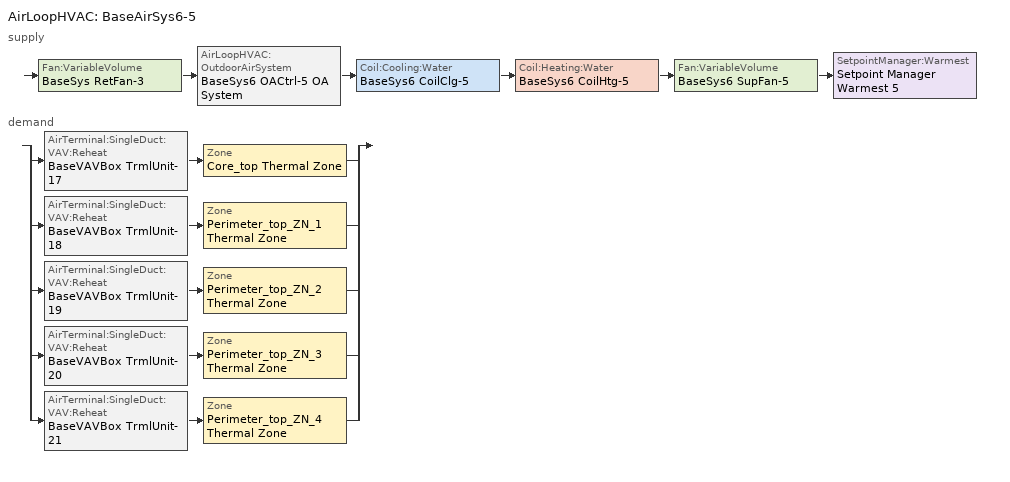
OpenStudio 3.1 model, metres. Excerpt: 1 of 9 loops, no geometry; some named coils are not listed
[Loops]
AirLoopHVAC 'BaseAirSys6-5'
 supply: Fan:VariableVolume 'BaseSys RetFan-3' > AirLoopHVAC:OutdoorAirSystem 'BaseSys6 OACtrl-5 OA System' > Coil:Cooling:Water 'BaseSys6 CoilClg-5' > Coil:Heating:Water 'BaseSys6 CoilHtg-5' > Fan:VariableVolume 'BaseSys6 SupFan-5' > SetpointManager:Warmest 'Setpoint Manager Warmest 5'
 demand: split
  | AirTerminal:SingleDuct:VAV:Reheat 'BaseVAVBox TrmlUnit-17' > Zone 'Core_top Thermal Zone'
  | AirTerminal:SingleDuct:VAV:Reheat 'BaseVAVBox TrmlUnit-18' > Zone 'Perimeter_top_ZN_1 Thermal Zone'
  | AirTerminal:SingleDuct:VAV:Reheat 'BaseVAVBox TrmlUnit-19' > Zone 'Perimeter_top_ZN_2 Thermal Zone'
  | AirTerminal:SingleDuct:VAV:Reheat 'BaseVAVBox TrmlUnit-20' > Zone 'Perimeter_top_ZN_3 Thermal Zone'
  | AirTerminal:SingleDuct:VAV:Reheat 'BaseVAVBox TrmlUnit-21' > Zone 'Perimeter_top_ZN_4 Thermal Zone'
[SizingPeriod:DesignDay] Barometric Pressure {Pa}=101284; Wind Speed {m/s}=2.3; Wind Direction {deg}=220; Sky Clearness=0; Rain Indicator=0; Snow Indicator=0; Day of Month=21; Day Type=SummerDesignDay; Daylight Saving Time Indicator=0; Humidity Indicating Type=Wetbulb; Dry-Bulb Temperature Range Modifier Type=DefaultMultipliers; Solar Model Indicator=ASHRAETau
Name | Maximum Dry-Bulb Temperature {C} | Daily Dry-Bulb Temperature Range {deltaC} | Humidity Indicating Conditions at Maximum Dry-Bulb | Month | ASHRAE Taub | ASHRAE Taud
SACRAMENTO EXECUTIVE  September .4% Condns DB=>MCWB | 37.9 | 16.8 | 19.8 | 9 | 0.351 | 2.437
SACRAMENTO EXECUTIVE  October .4% Condns DB=>MCWB | 33.5 | 14.6 | 18.2 | 10 | 0.345 | 2.463
SACRAMENTO EXECUTIVE  November .4% Condns DB=>MCWB | 25.4 | 11.3 | 15.3 | 11 | 0.331 | 2.486
[Sizing:Zone] Zone Cooling Design Supply Air Temperature Input Method=TemperatureDifference; Zone Cooling Design Supply Air Temperature {C}=14; Zone Heating Design Supply Air Temperature Input Method=TemperatureDifference; Zone Heating Design Supply Air Temperature {C}=40; Zone Heating Design Supply Air Temperature Difference {deltaC}=13.8889; Zone Cooling Design Supply Air Humidity Ratio {kg-H2O/kg-air}=0.0085; Zone Heating Design Supply Air Humidity Ratio {kg-H2O/kg-air}=0.008; Zone Heating Sizing Factor=1; Zone Cooling Sizing Factor=1; Cooling Design Air Flow Method=DesignDay; Cooling Minimum Air Flow per Zone Floor Area {m3/s-m2}=0; Cooling Minimum Air Flow {m3/s}=0; Cooling Minimum Air Flow Fraction=0; Heating Design Air Flow Method=DesignDayWithLimit; Heating Maximum Air Flow per Zone Floor Area {m3/s-m2}=0; Heating Maximum Air Flow {m3/s}=0; Heating Maximum Air Flow Fraction=0.5; Account for Dedicated Outdoor Air System=No; Dedicated Outdoor Air System Control Strategy=NeutralSupplyAir; Dedicated Outdoor Air Low Setpoint Temperature for Design {C}=autosize; Dedicated Outdoor Air High Setpoint Temperature for Design {C}=autosize
Name | Zone Cooling Design Supply Air Temperature Difference {deltaC}
Core_top Thermal Zone | 8.33333
Perimeter_top_ZN_1 Thermal Zone; Perimeter_top_ZN_2 Thermal Zone; Perimeter_top_ZN_3 Thermal Zone; Perimeter_top_ZN_4 Thermal Zone | 11.1111
[Zone equipment]
Core_top Thermal Zone: BaseVAVBox TrmlUnit-17
Perimeter_top_ZN_1 Thermal Zone: BaseVAVBox TrmlUnit-18
Perimeter_top_ZN_2 Thermal Zone: BaseVAVBox TrmlUnit-19
Perimeter_top_ZN_3 Thermal Zone: BaseVAVBox TrmlUnit-20
Perimeter_top_ZN_4 Thermal Zone: BaseVAVBox TrmlUnit-21
[AirLoopHVAC]
BaseAirSys6-5: Availability Schedule=OfficeHVACAvail; Design Supply Air Flow Rate {m3/s}=13.8094; Design Return Air Flow Fraction of Supply Air Flow=0.9
[Sizing:System]
BaseAirSys6-5: Type of Load to Size On=Sensible; Design Outdoor Air Flow Rate {m3/s}=Autosize; Central Heating Maximum System Air Flow Ratio=0.5; Preheat Design Temperature {C}=5.68434e-14; Preheat Design Humidity Ratio {kg-H2O/kg-Air}=0; Precool Design Temperature {C}=5.68434e-14; Precool Design Humidity Ratio {kg-H2O/kg-Air}=0; Central Cooling Design Supply Air Temperature {C}=12.7778; Central Heating Design Supply Air Temperature {C}=15.5556; Sizing Option=Coincident; 100% Outdoor Air in Cooling=No; 100% Outdoor Air in Heating=No; Central Cooling Design Supply Air Humidity Ratio {kg-H2O/kg-Air}=0.0085; Central Heating Design Supply Air Humidity Ratio {kg-H2O/kg-Air}=0.008; Cooling Design Air Flow Method=DesignDay; Cooling Design Air Flow Rate {m3/s}=0; Heating Design Air Flow Method=DesignDay; Heating Design Air Flow Rate {m3/s}=0; System Outdoor Air Method=ZoneSum; Zone Maximum Outdoor Air Fraction=1; Cooling Supply Air Flow Rate Per Floor Area {m3/s-m2}=0.00996765; Cooling Fraction of Autosized Cooling Supply Air Flow Rate=1; Cooling Supply Air Flow Rate Per Unit Cooling Capacity {m3/s-W}=3.94755e-05; Heating Supply Air Flow Rate Per Floor Area {m3/s-m2}=0.00996765; Heating Fraction of Autosized Heating Supply Air Flow Rate=1; Heating Fraction of Autosized Cooling Supply Air Flow Rate=1; Heating Supply Air Flow Rate Per Unit Heating Capacity {m3/s-W}=3.15882e-05; Cooling Design Capacity Method=CoolingDesignCapacity; Cooling Design Capacity {W}=autosize; Cooling Design Capacity Per Floor Area {W/m2}=234.7; Fraction of Autosized Cooling Design Capacity=1; Heating Design Capacity Method=HeatingDesignCapacity; Heating Design Capacity {W}=autosize; Heating Design Capacity Per Floor Area {W/m2}=157; Fraction of Autosized Heating Design Capacity=1; Central Cooling Capacity Control Method=OnOff
[Fan:VariableVolume] Availability Schedule=Always On Discrete; Fan Total Efficiency=0.6045; Pressure Rise {Pa}=638.719; Maximum Flow Rate {m3/s}=13.8094; Fan Power Minimum Flow Rate Input Method=FixedFlowRate; Fan Power Minimum Flow Fraction=0; Motor Efficiency=0.93; Motor In Airstream Fraction=1; Fan Power Coefficient 1=0.04076; Fan Power Coefficient 2=0.088045; Fan Power Coefficient 3=-0.072926; Fan Power Coefficient 4=0.94374; Fan Power Coefficient 5=0
Name | Fan Power Minimum Air Flow Rate {m3/s}
BaseSys6 SupFan-5 | 2.71509
BaseSys RetFan-3 | 0
[Controller:OutdoorAir]
BaseSys6 OACtrl-5: Minimum Outdoor Air Flow Rate {m3/s}=0; Maximum Outdoor Air Flow Rate {m3/s}=Autosize; Economizer Control Type=FixedDryBulb; Economizer Control Action Type=ModulateFlow; Economizer Maximum Limit Dry-Bulb Temperature {C}=23.8889; Economizer Maximum Limit Enthalpy {J/kg}=116300; Lockout Type=NoLockout; Minimum Limit Type=FixedMinimum; Minimum Outdoor Air Schedule=BaseSys6 OACtrl-5 Schedule; Maximum Fraction of Outdoor Air Schedule=BaseSys6 OACtrl-5 Max OA Schedule; Controller Mechanical Ventilation=BaseSys6 OACtrl-5 Mech Vent Controller; High Humidity Control=No; Heat Recovery Bypass Control Type=BypassWhenWithinEconomizerLimits
[Controller:MechanicalVentilation]
BaseSys6 OACtrl-5 Mech Vent Controller: Availability Schedule=Always On Discrete; System Outdoor Air Method=ZoneSum
[AirLoopHVAC:OutdoorAirSystem]
BaseSys6 OACtrl-5 OA System: Controller=BaseSys6 OACtrl-5
[SetpointManager:Warmest]
Setpoint Manager Warmest 5: Control Variable=Temperature; Minimum Setpoint Temperature {C}=12.7778; Maximum Setpoint Temperature {C}=15.5556; Strategy=MaximumTemperature; Setpoint Node or NodeList=BaseSys6 SupFan-5 Outlet Node
[AirTerminal:SingleDuct:VAV:Reheat] Availability Schedule=Always On Discrete; Zone Minimum Air Flow Input Method=FixedFlowRate; Constant Minimum Air Flow Fraction=0.3; Maximum Hot Water or Steam Flow Rate {m3/s}=AutoSize; Minimum Hot Water or Steam Flow Rate {m3/s}=0; Convergence Tolerance=0.001; Damper Heating Action=Reverse; Maximum Reheat Air Temperature {C}=35; Control For Outdoor Air=No
Name | Maximum Air Flow Rate {m3/s} | Fixed Minimum Air Flow Rate {m3/s} | Reheat Coil | Maximum Flow Fraction During Reheat
BaseVAVBox TrmlUnit-17 | 10.5838 | 1.92963 | BaseVAVBox CoilHtg-17 | 0.5
BaseVAVBox TrmlUnit-18 | 1.8836 | 0.238825 | BaseVAVBox CoilHtg-18 | 0.499999
BaseVAVBox TrmlUnit-19 | 1.1682 | 0.153906 | BaseVAVBox CoilHtg-19 | 0.5
BaseVAVBox TrmlUnit-20 | 1.21355 | 0.238827 | BaseVAVBox CoilHtg-20 | 0.5
BaseVAVBox TrmlUnit-21 | 1.3426 | 0.153904 | BaseVAVBox CoilHtg-21 | 0.5
[Schedule:Day]
OfficeHVACAvailSun; BaseSys6 OACtrl-5 Schedule Week 1 Sunday; BaseSys6 OACtrl-5 Schedule Week 1 Holiday; BaseSys6 OACtrl-5 Schedule Week 1 Custom 1; BaseSys6 OACtrl-5 Schedule Week 1 Custom 2: 1, 0, 0, 2, 0, 0, 3, 0, 0, 4, 0, 0, 5, 0, 0, 6, 0, 0, 7, 0, 0, 8, 0, 0, 9, 0, 0, 10, 0, 0, 11, 0, 0, 12, 0, 0, 13, 0, 0, 14, 0, 0, 15, 0, 0, 16, 0, 0, 17, 0, 0, 18, 0, 0, 19, 0, 0, 20, 0, 0, 21, 0, 0, 22, 0, 0, 23, 0, 0, 24, 0, 0
OfficeHVACAvailWD; BaseSys6 OACtrl-5 Schedule Week 1 Monday; BaseSys6 OACtrl-5 Schedule Week 1 Tuesday; BaseSys6 OACtrl-5 Schedule Week 1 Wednesday; BaseSys6 OACtrl-5 Schedule Week 1 Thursday; BaseSys6 OACtrl-5 Schedule Week 1 Friday: 1, 0, 0, 2, 0, 0, 3, 0, 0, 4, 0, 0, 5, 0, 0, 6, 0, 1, 7, 0, 1, 8, 0, 1, 9, 0, 1, 10, 0, 1, 11, 0, 1, 12, 0, 1, 13, 0, 1, 14, 0, 1, 15, 0, 1, 16, 0, 1, 17, 0, 1, 18, 0, 1, 19, 0, 1, 20, 0, 1, 21, 0, 1, 22, 0, 1, 23, 0, 1, 24, 0, 1
OfficeHVACAvailSat; BaseSys6 OACtrl-5 Schedule Week 1 Saturday: 1, 0, 0, 2, 0, 0, 3, 0, 0, 4, 0, 0, 5, 0, 0, 6, 0, 1, 7, 0, 1, 8, 0, 1, 9, 0, 1, 10, 0, 1, 11, 0, 1, 12, 0, 1, 13, 0, 1, 14, 0, 1, 15, 0, 1, 16, 0, 1, 17, 0, 1, 18, 0, 1, 19, 0, 1, 20, 0, 0, 21, 0, 0, 22, 0, 0, 23, 0, 0, 24, 0, 0
AllOnHVACAvailDay; BaseSys6 OACtrl-5 Schedule Week 1 Summer; BaseSys6 OACtrl-5 Schedule Week 1 Winter: 1, 0, 1, 2, 0, 1, 3, 0, 1, 4, 0, 1, 5, 0, 1, 6, 0, 1, 7, 0, 1, 8, 0, 1, 9, 0, 1, 10, 0, 1, 11, 0, 1, 12, 0, 1, 13, 0, 1, 14, 0, 1, 15, 0, 1, 16, 0, 1, 17, 0, 1, 18, 0, 1, 19, 0, 1, 20, 0, 1, 21, 0, 1, 22, 0, 1, 23, 0, 1, 24, 0, 1
Schedule Day 7: 24, 0, 1
[Schedule:Week]
OfficeHVACAvailWk: OfficeHVACAvailSun, OfficeHVACAvailWD, OfficeHVACAvailWD, OfficeHVACAvailWD, OfficeHVACAvailWD, OfficeHVACAvailWD, OfficeHVACAvailSat, OfficeHVACAvailSun, AllOnHVACAvailDay, AllOnHVACAvailDay, OfficeHVACAvailSun, OfficeHVACAvailSun
BaseSys6 OACtrl-5 Schedule Week 1: BaseSys6 OACtrl-5 Schedule Week 1 Sunday, BaseSys6 OACtrl-5 Schedule Week 1 Monday, BaseSys6 OACtrl-5 Schedule Week 1 Tuesday, BaseSys6 OACtrl-5 Schedule Week 1 Wednesday, BaseSys6 OACtrl-5 Schedule Week 1 Thursday, BaseSys6 OACtrl-5 Schedule Week 1 Friday, BaseSys6 OACtrl-5 Schedule Week 1 Saturday, BaseSys6 OACtrl-5 Schedule Week 1 Holiday, BaseSys6 OACtrl-5 Schedule Week 1 Summer, BaseSys6 OACtrl-5 Schedule Week 1 Winter, BaseSys6 OACtrl-5 Schedule Week 1 Custom 1, BaseSys6 OACtrl-5 Schedule Week 1 Custom 2
[Schedule:Year]
OfficeHVACAvail: 12, 31, OfficeHVACAvailWk
BaseSys6 OACtrl-5 Schedule: 12, 31, BaseSys6 OACtrl-5 Schedule Week 1
[Schedule:Ruleset]
BaseSys6 OACtrl-5 Max OA Schedule: Default Day Schedule=Schedule Day 7
[Schedule:Constant]
Always On Discrete: Value=1
